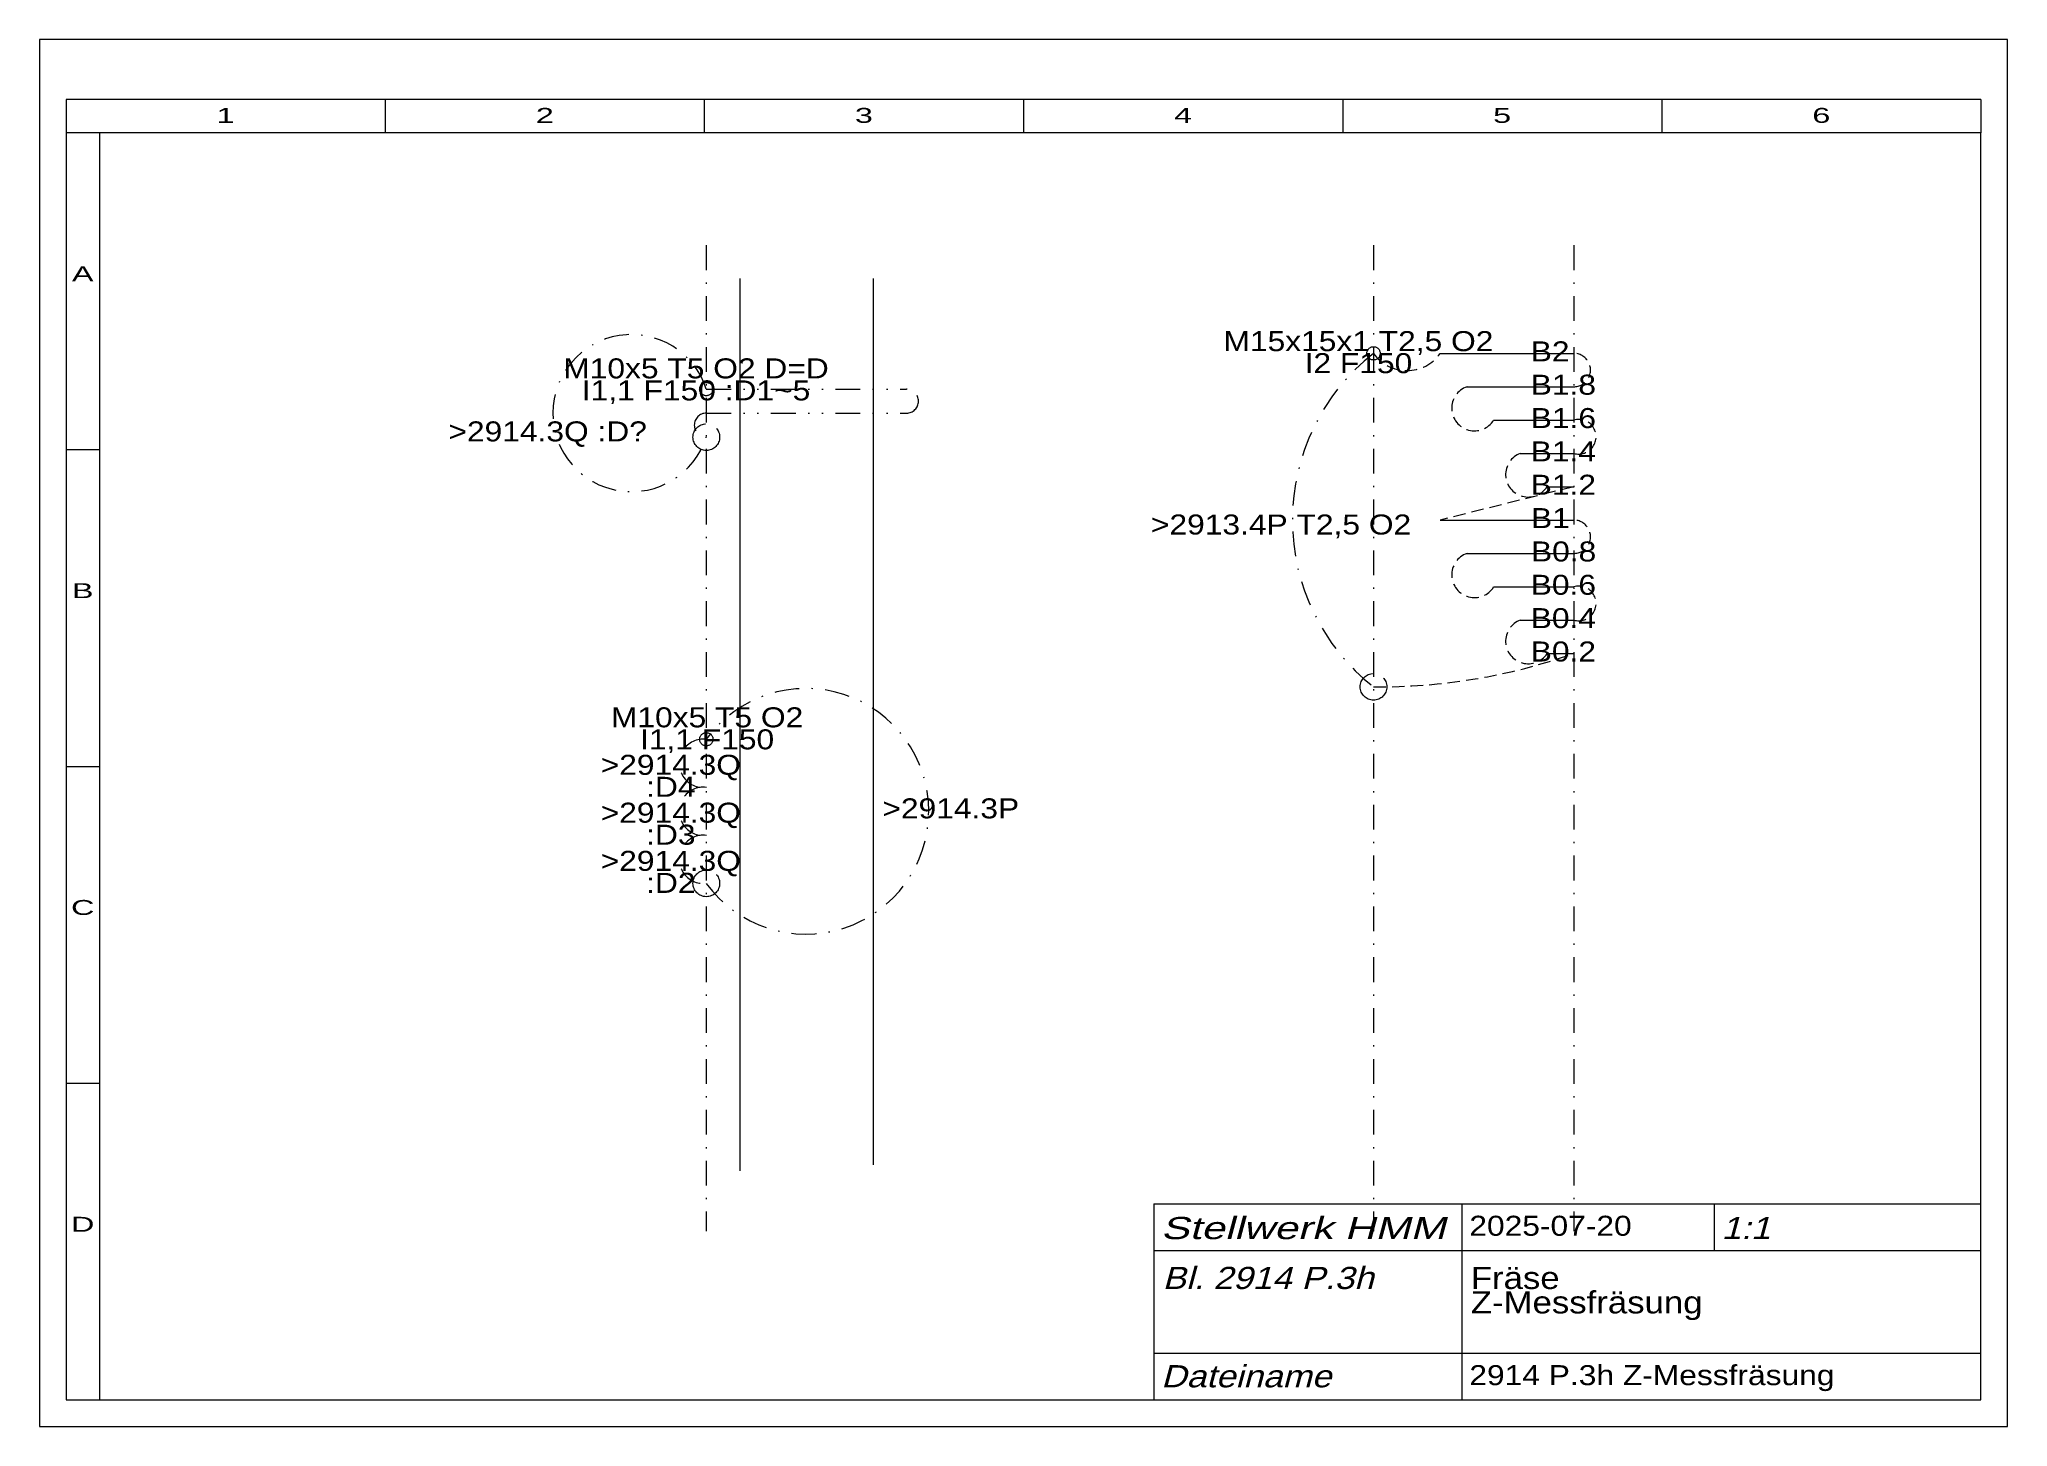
# Model space of a CAD drawing. Extents: x 0 to 148, y 0 to 104.
import ezdxf
from ezdxf.enums import TextEntityAlignment as Align

# ---------------------------------------------------------------- set-up
doc = ezdxf.new("R2010")
doc.units = 0
doc.header["$LTSCALE"] = 3.7125
for name, pattern in [('DASHDOT', [1, 0.5, -0.25, 0, -0.25]), ('DIVIDE', [1.25, 0.5, -0.25, 0, -0.25, 0, -0.25]), ('HIDDEN', [0.375, 0.25, -0.125]), ('PHANTOM', [2.5, 1.25, -0.25, 0.25, -0.25, 0.25, -0.25])]:
    doc.linetypes.add(name, pattern=pattern)
for name, color, linetype, lineweight in [('2913__ FRÄSE - AUFSPANNPLATTE', 7, 'CONTINUOUS', 18), ('2914_3P', 114, 'CONTINUOUS', 18), ('2914_3Q', 134, 'CONTINUOUS', 18), ('2914_4P', 114, 'CONTINUOUS', 18), ('2914___ ANSCHLÄGE', 230, 'CONTINUOUS', 13), ('BESCHRIFTUNG', 7, 'CONTINUOUS', 25), ('MITTELLINIEN', 5, 'DASHDOT', 13), ('STANDARD', 7, 'CONTINUOUS', 0)]:
    doc.layers.add(name, color=color, linetype=linetype, lineweight=lineweight)
doc.styles.add('Arial', font='arial.ttf')

msp = doc.modelspace()

# ---------------------------------------------------------------- linework, layer by layer
at = {"layer": '2913__ FRÄSE - AUFSPANNPLATTE'}
for p, q in [((52.98, 86.56), (52.98, 19.68)), ((62.98, 86.56), (62.98, 20.13))]:
    msp.add_line(p, q, dxfattribs=at)
at = {"layer": '2914_3P', "linetype": 'PHANTOM'}
for centre, radius in [((50.48, 52.03), 0.5), ((50.48, 41.23), 1)]:
    msp.add_circle(centre, radius, dxfattribs=at)
at = {"layer": '2914_3P', "linetype": 'DASHDOT'}
for centre in [(50.26, 50.23), (50.26, 46.63), (50.26, 43.03)]:
    msp.add_arc(centre, 1.81, 82.8038, 277.1962, dxfattribs=at)
at = {"layer": '2914_3Q', "linetype": 'DIVIDE'}
for p, q in [((50.48, 78.28), (65.48, 78.28)), ((50.48, 76.48), (65.48, 76.48))]:
    msp.add_line(p, q, dxfattribs=at)
at = {"layer": '2914_3Q', "linetype": 'PHANTOM'}
for centre, radius in [((50.48, 78.28), 0.5), ((50.48, 74.68), 1)]:
    msp.add_circle(centre, radius, dxfattribs=at)
at = {"layer": '2914_3Q', "linetype": 'DIVIDE'}
for centre, start, end in [((65.48, 77.38), 270, 450), ((50.48, 75.58), 90, 270)]:
    msp.add_arc(centre, 0.9, start, end, dxfattribs=at)
at = {"layer": '2914_4P'}
for p, q in [((105.48, 80.96), (115.48, 80.96)), ((107.48, 78.46), (115.48, 78.46)), ((109.48, 75.96), (115.48, 75.96)), ((111.48, 73.46), (115.48, 73.46)), ((113.48, 70.96), (115.48, 70.96)), ((105.48, 68.46), (115.48, 68.46)), ((107.48, 65.96), (115.48, 65.96)), ((109.48, 63.46), (115.48, 63.46)), ((111.48, 60.96), (115.48, 60.96)), ((113.48, 58.46), (115.48, 58.46))]:
    msp.add_line(p, q, dxfattribs=at)
at = {"layer": '2914_4P', "linetype": 'HIDDEN'}
msp.add_line((115.48, 70.96), (105.48, 68.46), dxfattribs=at)
at = {"layer": '2914_4P', "linetype": 'PHANTOM'}
for centre, radius in [((100.48, 80.96), 0.5), ((100.48, 55.96), 1)]:
    msp.add_circle(centre, radius, dxfattribs=at)
at = {"layer": '2914_4P', "linetype": 'HIDDEN'}
for centre, radius, start, end in [((102.98, 82.74), 3.07, 215.3934, 324.6066), ((115.49, 79.71), 1.25, 269.4612, 450.5388), ((108.04, 76.85), 1.7, 108.9719, 328.3478), ((115.86, 74.71), 1.3, 253.3654, 466.6346), ((112.07, 71.88), 1.69, 110.4267, 326.893), ((115.49, 67.21), 1.25, 269.4612, 450.5388), ((108.04, 64.35), 1.7, 108.9719, 328.3478), ((115.86, 62.21), 1.3, 253.3654, 466.6346), ((112.07, 59.38), 1.69, 110.4267, 326.893), ((100.92, 99.57), 43.61, 269.4212, 289.5034)]:
    msp.add_arc(centre, radius, start, end, dxfattribs=at)
at = {"layer": '2914___ ANSCHLÄGE', "linetype": 'DASHDOT'}
for centre, radius, start, end in [((44.87, 76.48), 5.89, 17.7827, 342.2173), ((110.29, 68.46), 15.89, 128.1275, 231.8725), ((57.94, 46.63), 9.21, 215.9185, 504.0815)]:
    msp.add_arc(centre, radius, start, end, dxfattribs=at)
at = {"layer": 'MITTELLINIEN'}
for p, q in [((50.48, 89.06), (50.48, 15.15)), ((100.48, 89.06), (100.48, 15.15)), ((115.48, 89.06), (115.48, 15.15))]:
    msp.add_line(p, q, dxfattribs=at)
at = {"layer": 'STANDARD'}
for p, q in [((148, 104.5), (0.5, 104.5)), ((0.5, 104.5), (0.5, 0.5)), ((148, 0.5), (148, 104.5)), ((146, 100), (2.5, 100)), ((2.5, 100), (2.5, 97.5)), ((26.42, 100), (26.42, 97.5)), ((50.33, 100), (50.33, 97.5)), ((74.25, 100), (74.25, 97.5)), ((98.17, 100), (98.17, 97.5)), ((122.08, 100), (122.08, 97.5)), ((146, 100), (146, 97.5)), ((2.5, 97.5), (2.5, 2.5)), ((5, 97.5), (2.5, 97.5)), ((5, 97.5), (5, 2.5)), ((146, 97.5), (5, 97.5)), ((146, 2.5), (146, 97.5)), ((2.5, 73.75), (5, 73.75)), ((2.5, 50), (5, 50)), ((2.5, 26.25), (5, 26.25)), ((2.5, 2.5), (5, 2.5)), ((5, 2.5), (146, 2.5)), ((0.5, 0.5), (148, 0.5))]:
    msp.add_line(p, q, dxfattribs=at)
at = {"layer": 'STANDARD', "lineweight": 0}
for p, q in [((84.01, 17.2), (145.96, 17.2)), ((84.01, 17.2), (84.01, 2.5)), ((107.11, 17.2), (107.11, 2.5)), ((126.01, 17.2), (126.01, 13.7)), ((84.01, 13.7), (145.96, 13.7)), ((84.01, 6), (145.96, 6))]:
    msp.add_line(p, q, dxfattribs=at)

# ---------------------------------------------------------------- texts
at = {"layer": '2914_3P', "linetype": 'PHANTOM', "char_height": 1.5, "attachment_point": 5, "line_spacing_factor": 0.66, "style": 'Arial'}
for s, insert in [('\\W1.135082;M10x5 T5 O2\\PI1,1 F150', (50.54, 52.71)), ('\\W1.135121;>2914.3Q\\P:D4', (47.82, 49.29)), ('\\W1.135121;>2914.3Q\\P:D3', (47.82, 45.69)), ('\\W1.135121;>2914.3Q\\P:D2', (47.82, 42.09))]:
    msp.add_mtext(s, dxfattribs=dict(at, insert=insert))
at = {"layer": '2914_3Q', "linetype": 'PHANTOM', "insert": (49.71, 78.87), "char_height": 1.5, "attachment_point": 5, "line_spacing_factor": 0.66, "style": 'Arial'}
msp.add_mtext('\\W1.135064;M10x5 T5 O2 D=D\\PI1,1 F150 :D1~5', dxfattribs=at)
at = {"layer": '2914_4P', "linetype": 'HIDDEN', "style": 'Arial'}
for s, width, p in [('B2', 1.13502, (112.26, 80.36)), ('B1.8', 1.135061, (112.26, 77.86)), ('B1.6', 1.135061, (112.26, 75.36)), ('B1.4', 1.135061, (112.26, 72.86)), ('B1.2', 1.135061, (112.26, 70.36)), ('B1', 1.13502, (112.28, 67.86)), ('B0.8', 1.135061, (112.28, 65.36)), ('B0.6', 1.135061, (112.26, 62.86)), ('B0.4', 1.135061, (112.26, 60.36)), ('B0.2', 1.13506, (112.26, 57.86))]:
    msp.add_text(s, height=1.5, dxfattribs=dict(at, width=width)).set_placement(p)
at = {"layer": '2914_4P', "linetype": 'PHANTOM', "insert": (99.35, 81.04), "char_height": 1.5, "attachment_point": 5, "line_spacing_factor": 0.66, "style": 'Arial'}
msp.add_mtext('\\W1.135088;M15x15x1 T2,5 O2\\PI2 F150', dxfattribs=at)
at = {"layer": '2914___ ANSCHLÄGE', "linetype": 'PHANTOM', "style": 'Arial'}
for s, width, p in [('>2914.3Q :D?', 1.135097, (38.59, 75.11)), ('>2913.4P T2,5 O2', 1.135101, (93.55, 68.13)), ('>2914.3P', 1.13511, (68.8, 46.85))]:
    msp.add_text(s, height=1.5, dxfattribs=dict(at, width=width)).set_placement(p, align=Align.MIDDLE_CENTER)
at = {"layer": 'BESCHRIFTUNG', "style": 'Arial', "oblique": 15}
for s, height, width, p in [('Stellwerk HMM', 1.6625, 1.365378, (84.56, 16.22)), ('1:1', 1.663, 1.134865, (126.56, 16.22)), ('Bl. 2914 P.3h', 1.6625, 1.134924, (84.67, 12.48)), ('Dateiname', 1.663, 1.135074, (84.56, 5.11))]:
    msp.add_text(s, height=height, dxfattribs=dict(at, width=width)).set_placement(p, align=Align.TOP_LEFT)
at = {"layer": 'BESCHRIFTUNG', "style": 'Arial'}
for s, width, p in [('2025-07-20', 1.135137, (107.66, 16.31)), ('2914 P.3h Z-Messfräsung', 1.135086, (107.66, 5.11))]:
    msp.add_text(s, height=1.5, dxfattribs=dict(at, width=width)).set_placement(p, align=Align.TOP_LEFT)
at = {"layer": 'BESCHRIFTUNG', "insert": (107.77, 12.48), "char_height": 1.6625, "attachment_point": 1, "line_spacing_factor": 0.66, "style": 'Arial'}
msp.add_mtext('\\W1.121577;Fräse\\PZ-Messfräsung', dxfattribs=at)
at = {"layer": 'STANDARD', "style": 'Arial'}
for s, width, p in [('1', 1.547923, (14.46, 98.24)), ('2', 1.547922, (38.38, 98.24)), ('3', 1.547923, (62.29, 98.24)), ('4', 1.547923, (86.21, 98.24)), ('5', 1.547922, (110.12, 98.24)), ('6', 1.547923, (134.04, 98.24)), ('A', 1.547987, (3.75, 86.36)), ('B', 1.547987, (3.75, 62.61)), ('C', 1.548103, (3.75, 38.86)), ('D', 1.548104, (3.75, 15.11))]:
    msp.add_text(s, height=1.12, dxfattribs=dict(at, width=width)).set_placement(p, align=Align.CENTER)

doc.saveas('drawing.dxf')
